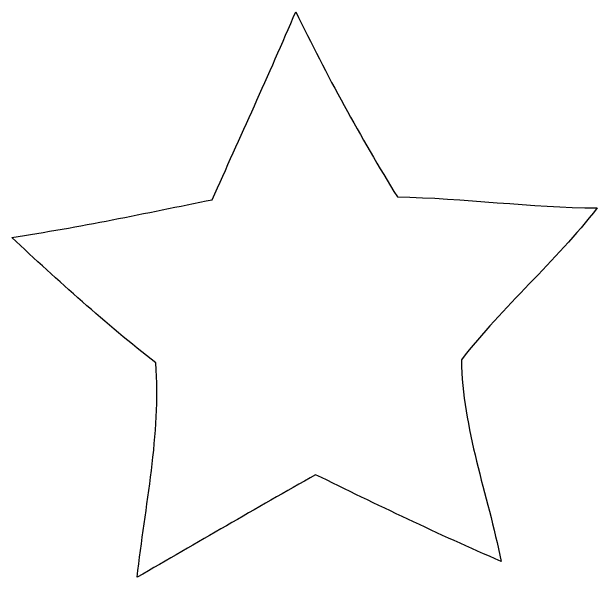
# Model space of a CAD drawing. Header units: centimetres. Extents: x -7.8 to 7.9, y -9.5 to 9.3.
# Drawn here: x -1.308 to 0.071, y 7.107 to 8.439 of the extents above; entities that cross this region are included whole.
import ezdxf

# ---------------------------------------------------------------- set-up
doc = ezdxf.new("R2010")
doc.units = ezdxf.units.CM
doc.header["$MEASUREMENT"] = 0
doc.layers.add('Camada 1', color=7, linetype='Continuous')

msp = doc.modelspace()

# ---------------------------------------------------------------- linework, layer by layer
at = {"layer": 'Camada 1', "color": 156}
msp.add_open_spline([(-0.83538, 7.99605), (-0.83538, 7.99605), (-0.83538, 7.99605), (-0.83538, 7.99605), (-0.83538, 7.99605), (-0.99236, 7.96431), (-1.14899, 7.93115), (-1.30774, 7.90715), (-1.30774, 7.90715), (-1.19839, 7.8045), (-1.08654, 7.70431), (-0.96838, 7.61152), (-0.96838, 7.61152), (-0.95566, 7.44185), (-0.99413, 7.27463), (-1.01211, 7.10671), (-1.01211, 7.10671), (-0.87207, 7.1875), (-0.73271, 7.26897), (-0.59195, 7.34835), (-0.59195, 7.34835), (-0.44767, 7.27745), (-0.30302, 7.20794), (-0.15521, 7.14409), (-0.15521, 7.14409), (-0.18661, 7.30179), (-0.24659, 7.45737), (-0.2487, 7.61858), (-0.2487, 7.61858), (-0.15134, 7.74522), (-0.02716, 7.85001), (0.07126, 7.97665), (0.07126, 7.97665), (-0.08607, 7.97736), (-0.24236, 8.00029), (-0.39933, 8.00241), (-0.39933, 8.00241), (-0.48648, 8.14387), (-0.56656, 8.28957), (-0.63887, 8.43879), (-0.63887, 8.43879), (-0.70202, 8.29027), (-0.77011, 8.14351), (-0.83538, 7.99605)], degree=3, knots=[0, 0, 0, 0, 0.0833333, 0.0833333, 0.0833333, 0.0833333, 0.1666667, 0.1666667, 0.1666667, 0.1666667, 0.25, 0.25, 0.25, 0.25, 0.3333333, 0.3333333, 0.3333333, 0.3333333, 0.4166667, 0.4166667, 0.4166667, 0.4166667, 0.5, 0.5, 0.5, 0.5, 0.5833333, 0.5833333, 0.5833333, 0.5833333, 0.6666667, 0.6666667, 0.6666667, 0.6666667, 0.75, 0.75, 0.75, 0.75, 0.8333333, 0.8333333, 0.8333333, 0.8333333, 1, 1, 1, 1], dxfattribs=at)

doc.saveas('drawing.dxf')
